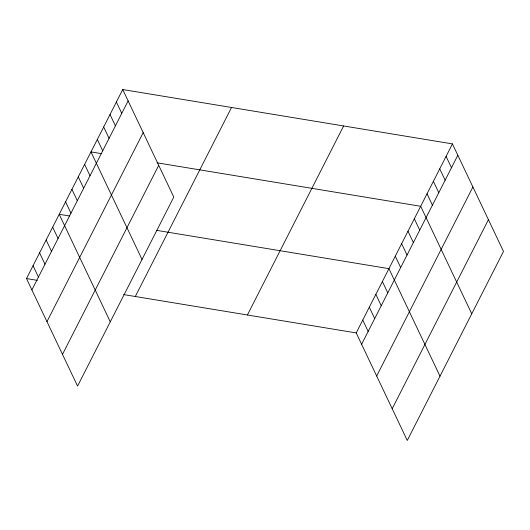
<?xml version="1.0" encoding="UTF-8"?>
<svg xmlns="http://www.w3.org/2000/svg" width="530" height="530" viewBox="0 0 530 530"><rect width="100%" height="100%" fill="white"/><g stroke="black" fill="none" stroke-linecap="round" stroke-linejoin="round"><path stroke-width="0.79" d="M122.728 89.543L173.787 197.074L77.559 386.098L26.5 278.568L122.728 89.543L452.441 143.902L503.5 251.432L407.272 440.457L356.213 332.926L452.441 143.902M31.893 289.923L128.121 100.899M46.965 321.664L143.193 132.639M62.494 354.365L158.715 165.34M135.302 296.502L231.531 107.477M247.411 314.986L343.632 125.961M361.606 344.281L457.834 155.257M376.678 376.022L472.906 186.997M392.207 408.723L488.428 219.698M101.853 153.713L90.974 151.918L142.033 259.455M157.032 162.809L420.688 206.276L471.746 313.813M69.317 215.962L59.214 214.299L110.28 321.829M156.363 230.311L388.927 268.657L439.993 376.187M26.5 278.568L37.378 280.363M123.649 294.581L356.213 332.926M446.088 156.376L451.481 167.732M439.734 168.851L445.134 180.207M433.388 181.326L438.78 192.688M427.034 193.801L432.427 205.163M414.334 218.751L419.727 230.113M407.981 231.226L413.374 242.588M401.634 243.707L407.027 255.062M395.281 256.182L400.673 267.537M382.388 281.51L387.781 292.871M375.843 294.362L381.236 305.724M369.297 307.214L374.697 318.576M362.758 320.074L368.151 331.429M116.375 102.018L121.767 113.374M110.021 114.493L115.421 125.855M103.675 126.968L109.067 138.33M97.321 139.443L102.714 150.805M84.621 164.393L90.014 175.755M78.268 176.874L83.66 188.23M71.921 189.349L77.314 200.704M65.568 201.824L70.96 213.179M52.675 227.151L58.068 238.513M46.13 240.004L51.523 251.366M39.584 252.856L44.977 264.218M33.046 265.715L38.438 277.071"/></g></svg>
